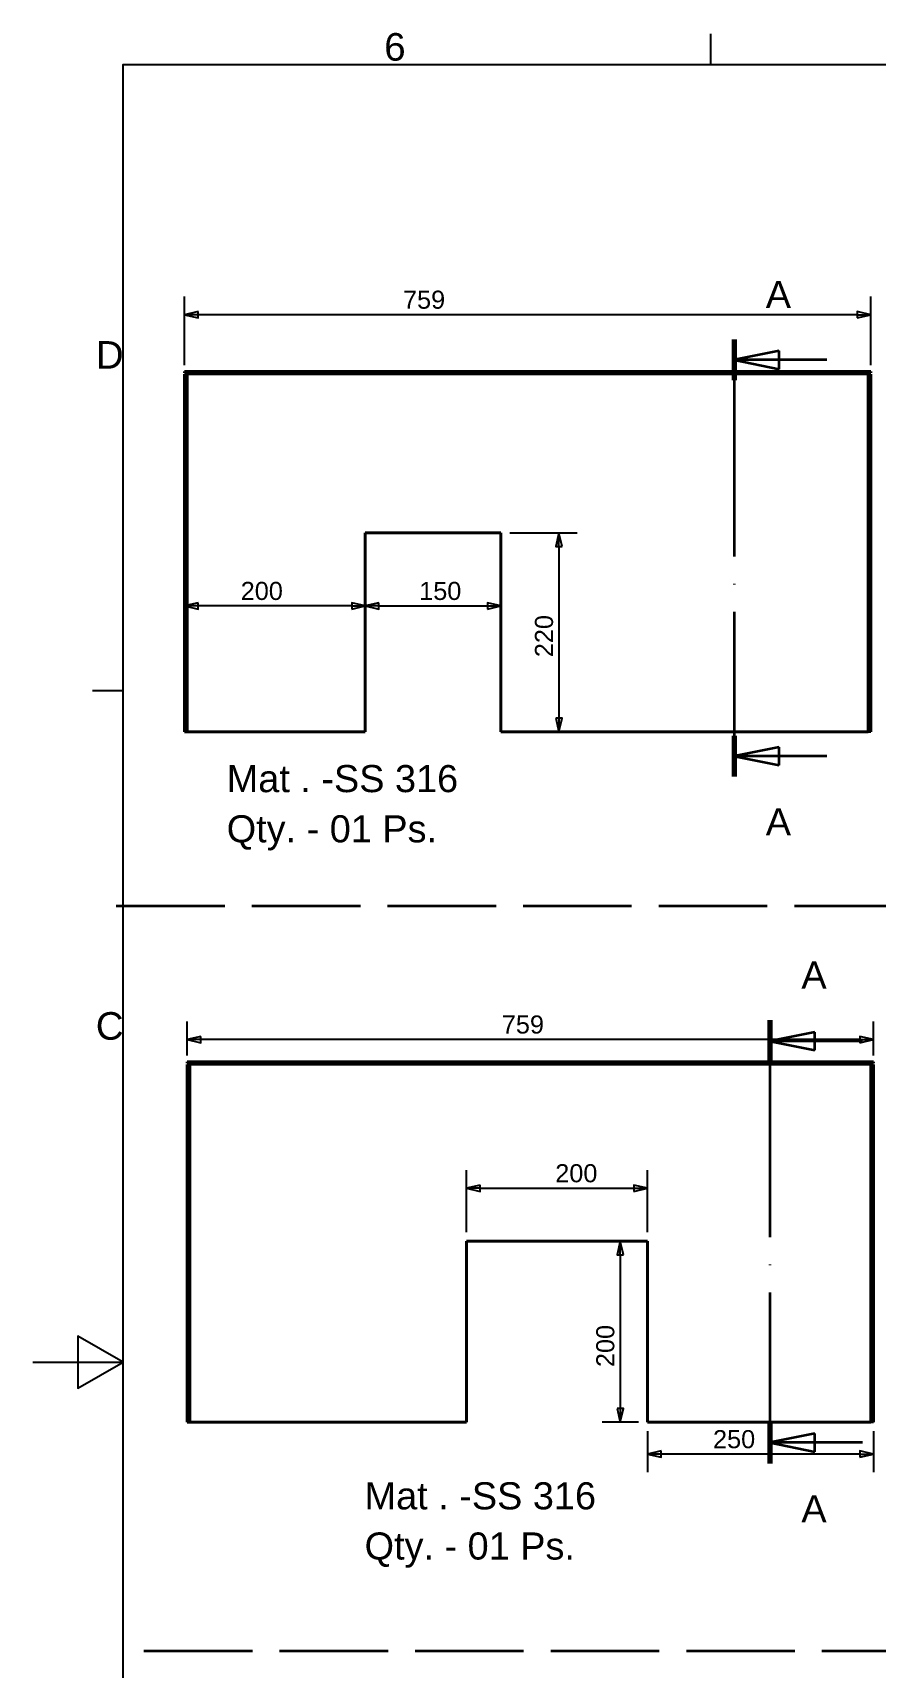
# Paper-space layout 'Washer Top Cover Detail' of a CAD drawing. Header units: millimetres. Extents: x -10 to 420, y -9 to 298.
# Drawn here: x -10 to 83.2, y 110.5 to 291.3 of the extents above; entities that cross this region are included whole.
import ezdxf

# ---------------------------------------------------------------- set-up
doc = ezdxf.new("R2010")
doc.units = ezdxf.units.MM
for name, pattern in [('ACAD_ISO02W100', [15, 12, -3]), ('ACAD_ISO04W100', [30, 24, -3, 0, -3]), ('ACAD_ISO09W100', [45, 24, -3, 6, -3, 6, -3])]:
    doc.linetypes.add(name, pattern=pattern)
for name, color, linetype, lineweight in [('2dTransBorder', 7, 'Continuous', 35), ('Dimensions', 5, 'Continuous', 25), ('Hidden Edges', 7, 'ACAD_ISO02W100', 35), ('Section View Lines', 7, 'ACAD_ISO09W100', 70), ('Sketch Lines', 7, 'Continuous', 25), ('Text', 5, 'Continuous', 25), ('Visible Edges', 7, 'Continuous', 50)]:
    doc.layers.add(name, color=color, linetype=linetype, lineweight=lineweight)
doc.layers.add('Title', color=7, linetype='Continuous')
doc.styles.add('Current-ISO', font='ARIAL.TTF')
doc.styles.add('Text Style33', font='ARIAL.TTF')
doc.styles.add('Text Style5', font='ARIAL.TTF')

# ---------------------------------------------------------------- blocks, each defined once
blk = doc.blocks.new('2dTransSection1')
at = {"color": 179}
for points in [[(77.58, 260.34), (72.58, 259.34), (77.58, 258.34), (77.58, 260.34)], [(77.58, 216.53), (72.58, 215.53), (77.58, 214.53), (77.58, 216.53)]]:
    blk.add_solid(points, dxfattribs=at)
at = {"layer": 'Section View Lines', "color": 179, "linetype": 'ACAD_ISO04W100', "lineweight": 35, "true_color": 0x262659}
for p, q in [((72.58, 261.59), (72.58, 213.27)), ((77.58, 260.34), (72.58, 259.34)), ((77.58, 258.34), (77.58, 260.34)), ((77.58, 259.34), (72.58, 259.34)), ((72.58, 259.34), (77.58, 258.34)), ((82.83, 259.34), (77.58, 259.34)), ((77.58, 216.53), (72.58, 215.53)), ((77.58, 215.53), (72.58, 215.53)), ((72.58, 215.53), (77.58, 214.53)), ((77.58, 214.53), (77.58, 216.53)), ((82.83, 215.53), (77.58, 215.53))]:
    blk.add_line(p, q, dxfattribs=at)
at = {"layer": 'Section View Lines', "color": 179, "linetype": 'ACAD_ISO04W100', "lineweight": 70, "true_color": 0x262659}
for p, q in [((72.58, 261.59), (72.58, 257.09)), ((72.58, 217.78), (72.58, 213.27))]:
    blk.add_line(p, q, dxfattribs=at)
at = {"layer": 'Section View Lines', "color": 179, "linetype": 'ACAD_ISO04W100', "lineweight": 35, "true_color": 0x262659}
for points in [[(77.58, 260.34), (72.58, 259.34), (77.58, 258.34), (77.58, 260.34)], [(77.58, 216.53), (72.58, 215.53), (77.58, 214.53), (77.58, 216.53)]]:
    blk.add_lwpolyline(points, dxfattribs=at)
at = {"layer": 'Section View Lines', "linetype": 'ACAD_ISO04W100', "lineweight": 35, "insert": (76.08, 265.09), "char_height": 3, "attachment_point": 7, "style": 'Text Style33'}
blk.add_mtext('A', dxfattribs=at)
at = {"layer": 'Section View Lines', "color": 18, "linetype": 'ACAD_ISO04W100', "lineweight": 35, "true_color": 0x020002, "insert": (76.08, 206.77), "char_height": 3, "attachment_point": 7, "style": 'Text Style33'}
blk.add_mtext('A', dxfattribs=at)
blk = doc.blocks.new('2dTransSymbol14')
at = {"color": 179}
for points in [[(13.29, 264.7), (11.79, 264.35), (13.29, 264), (13.29, 264.7)], [(86.19, 264), (87.69, 264.35), (86.19, 264.7), (86.19, 264)]]:
    blk.add_solid(points, dxfattribs=at)
at = {"layer": 'Dimensions', "color": 179, "linetype": 'Continuous', "lineweight": 25, "true_color": 0x262659}
for p, q in [((11.79, 258.76), (11.79, 266.35)), ((87.69, 258.76), (87.69, 266.35)), ((13.29, 264.7), (11.79, 264.35)), ((13.29, 264.35), (11.79, 264.35)), ((11.79, 264.35), (13.29, 264)), ((13.29, 264), (13.29, 264.7)), ((86.19, 264.35), (13.29, 264.35)), ((87.69, 264.35), (86.19, 264.7)), ((86.19, 264.7), (86.19, 264)), ((86.19, 264.35), (87.69, 264.35)), ((86.19, 264), (87.69, 264.35))]:
    blk.add_line(p, q, dxfattribs=at)
for points in [[(13.29, 264.7), (11.79, 264.35), (13.29, 264), (13.29, 264.7)], [(86.19, 264), (87.69, 264.35), (86.19, 264.7), (86.19, 264)]]:
    blk.add_lwpolyline(points, dxfattribs=at)
at = {"layer": 'Dimensions', "color": 18, "linetype": 'Continuous', "lineweight": 25, "true_color": 0x000000, "insert": (35.96, 264.98), "char_height": 2, "attachment_point": 7, "style": 'Text Style5'}
blk.add_mtext('759', dxfattribs=at)
blk = doc.blocks.new('2dTransSymbol17')
at = {"color": 179}
for points in [[(13.29, 232.49), (11.79, 232.14), (13.29, 231.79), (13.29, 232.49)], [(30.29, 231.79), (31.79, 232.14), (30.29, 232.49), (30.29, 231.79)]]:
    blk.add_solid(points, dxfattribs=at)
at = {"layer": 'Dimensions', "color": 179, "linetype": 'Continuous', "lineweight": 25, "true_color": 0x262659}
for p, q in [((13.29, 232.49), (11.79, 232.14)), ((13.29, 232.14), (11.79, 232.14)), ((11.79, 232.14), (13.29, 231.79)), ((13.29, 231.79), (13.29, 232.49)), ((30.29, 232.14), (13.29, 232.14)), ((31.79, 232.14), (30.29, 232.49)), ((30.29, 232.49), (30.29, 231.79)), ((30.29, 232.14), (31.79, 232.14)), ((30.29, 231.79), (31.79, 232.14))]:
    blk.add_line(p, q, dxfattribs=at)
for points in [[(13.29, 232.49), (11.79, 232.14), (13.29, 231.79), (13.29, 232.49)], [(30.29, 231.79), (31.79, 232.14), (30.29, 232.49), (30.29, 231.79)]]:
    blk.add_lwpolyline(points, dxfattribs=at)
at = {"layer": 'Dimensions', "linetype": 'Continuous', "lineweight": 25, "insert": (18.01, 232.77), "char_height": 2, "attachment_point": 7, "style": 'Text Style5'}
blk.add_mtext('200', dxfattribs=at)
blk = doc.blocks.new('2dTransSymbol18')
at = {"color": 179}
for points in [[(33.29, 232.49), (31.79, 232.14), (33.29, 231.79), (33.29, 232.49)], [(45.29, 231.79), (46.79, 232.14), (45.29, 232.49), (45.29, 231.79)]]:
    blk.add_solid(points, dxfattribs=at)
at = {"layer": 'Dimensions', "color": 179, "linetype": 'Continuous', "lineweight": 25, "true_color": 0x262659}
for p, q in [((31.79, 239.21), (31.79, 230.14)), ((46.79, 239.21), (46.79, 230.14)), ((33.29, 232.49), (31.79, 232.14)), ((33.29, 232.14), (31.79, 232.14)), ((31.79, 232.14), (33.29, 231.79)), ((33.29, 231.79), (33.29, 232.49)), ((33.29, 232.14), (45.29, 232.14)), ((46.79, 232.14), (45.29, 232.49)), ((45.29, 232.49), (45.29, 231.79)), ((45.29, 232.14), (46.79, 232.14)), ((45.29, 231.79), (46.79, 232.14))]:
    blk.add_line(p, q, dxfattribs=at)
for points in [[(33.29, 232.49), (31.79, 232.14), (33.29, 231.79), (33.29, 232.49)], [(45.29, 231.79), (46.79, 232.14), (45.29, 232.49), (45.29, 231.79)]]:
    blk.add_lwpolyline(points, dxfattribs=at)
at = {"layer": 'Dimensions', "color": 18, "linetype": 'Continuous', "lineweight": 25, "true_color": 0x000000, "insert": (37.75, 232.77), "char_height": 2, "attachment_point": 7, "style": 'Text Style5'}
blk.add_mtext('150', dxfattribs=at)
blk = doc.blocks.new('2dTransSymbol19')
at = {"color": 179}
for points in [[(53.56, 238.71), (53.21, 240.21), (52.86, 238.71), (53.56, 238.71)], [(52.86, 219.71), (53.21, 218.21), (53.56, 219.71), (52.86, 219.71)]]:
    blk.add_solid(points, dxfattribs=at)
at = {"layer": 'Dimensions', "color": 179, "linetype": 'Continuous', "lineweight": 25, "true_color": 0x262659}
for p, q in [((47.79, 240.21), (55.21, 240.21)), ((53.21, 240.21), (52.86, 238.71)), ((52.86, 238.71), (53.56, 238.71)), ((53.21, 238.71), (53.21, 240.21)), ((53.56, 238.71), (53.21, 240.21)), ((53.21, 238.71), (53.21, 219.71)), ((52.86, 219.71), (53.21, 218.21)), ((53.56, 219.71), (52.86, 219.71)), ((53.21, 219.71), (53.21, 218.21)), ((53.21, 218.21), (53.56, 219.71)), ((47.79, 218.21), (55.21, 218.21))]:
    blk.add_line(p, q, dxfattribs=at)
for points in [[(53.56, 238.71), (53.21, 240.21), (52.86, 238.71), (53.56, 238.71)], [(52.86, 219.71), (53.21, 218.21), (53.56, 219.71), (52.86, 219.71)]]:
    blk.add_lwpolyline(points, dxfattribs=at)
at = {"layer": 'Dimensions', "color": 18, "linetype": 'Continuous', "lineweight": 25, "true_color": 0x000000, "insert": (52.58, 226.47), "char_height": 2, "attachment_point": 7, "rotation": 90, "style": 'Text Style5'}
blk.add_mtext('220', dxfattribs=at)
blk = doc.blocks.new('2dTransSection2')
at = {"color": 179}
for points in [[(81.52, 185.01), (76.52, 184.01), (81.52, 183.01), (81.52, 185.01)], [(81.52, 140.6), (76.52, 139.6), (81.52, 138.6), (81.52, 140.6)]]:
    blk.add_solid(points, dxfattribs=at)
at = {"layer": 'Section View Lines', "color": 179, "linetype": 'ACAD_ISO04W100', "lineweight": 35, "true_color": 0x262659}
for p, q in [((76.52, 186.32), (76.52, 137.29)), ((81.52, 185.01), (76.52, 184.01)), ((81.52, 183.01), (81.52, 185.01)), ((81.52, 184.01), (76.52, 184.01)), ((76.52, 184.01), (81.52, 183.01)), ((86.78, 184.01), (81.52, 184.01)), ((81.52, 140.6), (76.52, 139.6)), ((81.52, 139.6), (76.52, 139.6)), ((76.52, 139.6), (81.52, 138.6)), ((81.52, 138.6), (81.52, 140.6)), ((86.78, 139.6), (81.52, 139.6))]:
    blk.add_line(p, q, dxfattribs=at)
at = {"layer": 'Section View Lines', "color": 179, "linetype": 'ACAD_ISO04W100', "lineweight": 70, "true_color": 0x262659}
for p, q in [((76.52, 186.32), (76.52, 181.71)), ((76.52, 141.9), (76.52, 137.29))]:
    blk.add_line(p, q, dxfattribs=at)
at = {"layer": 'Section View Lines', "color": 179, "linetype": 'ACAD_ISO04W100', "lineweight": 35, "true_color": 0x262659}
for points in [[(81.52, 185.01), (76.52, 184.01), (81.52, 183.01), (81.52, 185.01)], [(81.52, 140.6), (76.52, 139.6), (81.52, 138.6), (81.52, 140.6)]]:
    blk.add_lwpolyline(points, dxfattribs=at)
at = {"layer": 'Section View Lines', "color": 18, "linetype": 'ACAD_ISO04W100', "lineweight": 35, "true_color": 0x010000, "insert": (80.02, 189.82), "char_height": 3, "attachment_point": 7, "style": 'Text Style33'}
blk.add_mtext('A', dxfattribs=at)
at = {"layer": 'Section View Lines', "color": 18, "linetype": 'ACAD_ISO04W100', "lineweight": 35, "true_color": 0x040003, "insert": (80.02, 130.79), "char_height": 3, "attachment_point": 7, "style": 'Text Style33'}
blk.add_mtext('A', dxfattribs=at)
blk = doc.blocks.new('2dTransSymbol30')
at = {"color": 179}
for points in [[(13.6, 184.53), (12.1, 184.18), (13.6, 183.83), (13.6, 184.53)], [(86.5, 183.83), (88, 184.18), (86.5, 184.53), (86.5, 183.83)]]:
    blk.add_solid(points, dxfattribs=at)
at = {"layer": 'Dimensions', "color": 179, "linetype": 'Continuous', "lineweight": 25, "true_color": 0x262659}
for p, q in [((12.1, 182.43), (12.1, 186.18)), ((13.6, 184.53), (12.1, 184.18)), ((13.6, 183.83), (13.6, 184.53)), ((88, 184.18), (86.5, 184.53)), ((86.5, 184.53), (86.5, 183.83)), ((88, 182.43), (88, 186.18)), ((13.6, 184.18), (12.1, 184.18)), ((12.1, 184.18), (13.6, 183.83)), ((86.5, 184.18), (13.6, 184.18)), ((86.5, 184.18), (88, 184.18)), ((86.5, 183.83), (88, 184.18))]:
    blk.add_line(p, q, dxfattribs=at)
for points in [[(13.6, 184.53), (12.1, 184.18), (13.6, 183.83), (13.6, 184.53)], [(86.5, 183.83), (88, 184.18), (86.5, 184.53), (86.5, 183.83)]]:
    blk.add_lwpolyline(points, dxfattribs=at)
at = {"layer": 'Dimensions', "color": 178, "linetype": 'Continuous', "lineweight": 25, "true_color": 0x000001, "insert": (46.89, 184.82), "char_height": 2, "attachment_point": 7, "style": 'Text Style5'}
blk.add_mtext('759', dxfattribs=at)
blk = doc.blocks.new('2dTransSymbol33')
at = {"color": 179}
for points in [[(64.5, 138.68), (63, 138.33), (64.5, 137.98), (64.5, 138.68)], [(86.5, 137.98), (88, 138.33), (86.5, 138.68), (86.5, 137.98)]]:
    blk.add_solid(points, dxfattribs=at)
at = {"layer": 'Dimensions', "color": 179, "linetype": 'Continuous', "lineweight": 25, "true_color": 0x262659}
for p, q in [((63, 140.88), (63, 136.33)), ((88, 140.88), (88, 136.33)), ((64.5, 138.68), (63, 138.33)), ((64.5, 138.33), (63, 138.33)), ((63, 138.33), (64.5, 137.98)), ((64.5, 137.98), (64.5, 138.68)), ((86.5, 138.33), (64.5, 138.33)), ((88, 138.33), (86.5, 138.68)), ((86.5, 138.68), (86.5, 137.98)), ((86.5, 138.33), (88, 138.33)), ((86.5, 137.98), (88, 138.33))]:
    blk.add_line(p, q, dxfattribs=at)
for points in [[(64.5, 138.68), (63, 138.33), (64.5, 137.98), (64.5, 138.68)], [(86.5, 137.98), (88, 138.33), (86.5, 138.68), (86.5, 137.98)]]:
    blk.add_lwpolyline(points, dxfattribs=at)
at = {"layer": 'Dimensions', "linetype": 'Continuous', "lineweight": 25, "insert": (70.25, 138.96), "char_height": 2, "attachment_point": 7, "style": 'Text Style5'}
blk.add_mtext('250', dxfattribs=at)
blk = doc.blocks.new('2dTransSymbol34')
at = {"color": 179}
for points in [[(60.34, 160.38), (59.99, 161.88), (59.64, 160.38), (60.34, 160.38)], [(59.64, 143.38), (59.99, 141.88), (60.34, 143.38), (59.64, 143.38)]]:
    blk.add_solid(points, dxfattribs=at)
at = {"layer": 'Dimensions', "color": 179, "linetype": 'Continuous', "lineweight": 25, "true_color": 0x262659}
for p, q in [((62, 161.88), (57.99, 161.88)), ((59.99, 161.88), (59.64, 160.38)), ((59.99, 160.38), (59.99, 161.88)), ((60.34, 160.38), (59.99, 161.88)), ((59.64, 160.38), (60.34, 160.38)), ((59.99, 160.38), (59.99, 143.38)), ((59.64, 143.38), (59.99, 141.88)), ((60.34, 143.38), (59.64, 143.38)), ((59.99, 143.38), (59.99, 141.88)), ((59.99, 141.88), (60.34, 143.38)), ((62, 141.88), (57.99, 141.88))]:
    blk.add_line(p, q, dxfattribs=at)
for points in [[(60.34, 160.38), (59.99, 161.88), (59.64, 160.38), (60.34, 160.38)], [(59.64, 143.38), (59.99, 141.88), (60.34, 143.38), (59.64, 143.38)]]:
    blk.add_lwpolyline(points, dxfattribs=at)
at = {"layer": 'Dimensions', "linetype": 'Continuous', "lineweight": 25, "insert": (59.36, 147.96), "char_height": 2, "attachment_point": 7, "rotation": 90, "style": 'Text Style5'}
blk.add_mtext('200', dxfattribs=at)
blk = doc.blocks.new('2dTransSymbol35')
at = {"color": 179}
for points in [[(44.5, 168.09), (43, 167.74), (44.5, 167.39), (44.5, 168.09)], [(61.5, 167.39), (63, 167.74), (61.5, 168.09), (61.5, 167.39)]]:
    blk.add_solid(points, dxfattribs=at)
at = {"layer": 'Dimensions', "color": 179, "linetype": 'Continuous', "lineweight": 25, "true_color": 0x262659}
for p, q in [((43, 162.88), (43, 169.74)), ((63, 162.88), (63, 169.74)), ((44.5, 168.09), (43, 167.74)), ((44.5, 167.74), (43, 167.74)), ((43, 167.74), (44.5, 167.39)), ((44.5, 167.39), (44.5, 168.09)), ((44.5, 167.74), (61.5, 167.74)), ((63, 167.74), (61.5, 168.09)), ((61.5, 168.09), (61.5, 167.39)), ((61.5, 167.74), (63, 167.74)), ((61.5, 167.39), (63, 167.74))]:
    blk.add_line(p, q, dxfattribs=at)
for points in [[(44.5, 168.09), (43, 167.74), (44.5, 167.39), (44.5, 168.09)], [(61.5, 167.39), (63, 167.74), (61.5, 168.09), (61.5, 167.39)]]:
    blk.add_lwpolyline(points, dxfattribs=at)
at = {"layer": 'Dimensions', "color": 178, "linetype": 'Continuous', "lineweight": 25, "true_color": 0x000001, "insert": (52.8, 168.37), "char_height": 2, "attachment_point": 7, "line_spacing_factor": 0.35, "style": 'Text Style5'}
blk.add_mtext('200', dxfattribs=at)
blk = doc.blocks.new('Default Border')
at = {"layer": '2dTransBorder', "color": 179, "linetype": 'Continuous', "lineweight": 25, "true_color": 0x262659}
for points in [[(70, 292), (70, 295.4)], [(5, 5), (5, 292), (415, 292), (415, 5), (5, 5)], [(5, 222.75), (1.6, 222.75)], [(-5, 148.5), (5, 148.5), (0, 151.39), (0, 145.61), (5, 148.5)]]:
    blk.add_lwpolyline(points, dxfattribs=at)
at = {"layer": '2dTransBorder', "color": 179, "lineweight": 211, "char_height": 3.05, "attachment_point": 7, "style": 'Current-ISO'}
for s, insert in [('6', (33.88, 292.4)), ('D', (1.98, 258.38)), ('C', (1.98, 184.12))]:
    blk.add_mtext(s, dxfattribs=dict(at, insert=insert))
blk = doc.blocks.new('Title')
at = {"layer": '2dTransBorder'}
blk.add_blockref('Default Border', (-5, -5), dxfattribs=at)

psp = doc.layouts.new('Washer Top Cover Detail')

# ---------------------------------------------------------------- linework, layer by layer
at = {"layer": 'Hidden Edges', "color": 179, "linetype": 'ACAD_ISO02W100', "lineweight": 18, "true_color": 0x262659}
for p, q in [((6.93, 253.48), (6.93, 213.93)), ((6.93, 253.48), (6.93, 213.93)), ((7.08, 213.93), (7.08, 253.48)), ((7.08, 253.48), (82.38, 253.48)), ((7.24, 177.15), (7.24, 137.6)), ((7.24, 177.15), (7.24, 137.6)), ((7.39, 137.6), (7.39, 177.15)), ((7.39, 177.15), (82.69, 177.15))]:
    psp.add_line(p, q, dxfattribs=at)
at = {"layer": 'Sketch Lines', "linetype": 'ACAD_ISO02W100', "lineweight": 35}
for p, q in [((-0.76, 194.68), (212.8, 194.68)), ((2.29, 112.31), (409.57, 112.31))]:
    psp.add_line(p, q, dxfattribs=at)
at = {"layer": 'Visible Edges', "color": 179, "linetype": 'Continuous', "lineweight": 35, "true_color": 0x262659}
for p, q in [((6.78, 253.63), (6.78, 253.78)), ((6.78, 253.78), (7.08, 253.78)), ((6.78, 253.78), (6.78, 253.63)), ((82.68, 253.78), (6.78, 253.78)), ((7.08, 253.63), (6.78, 253.63)), ((82.68, 253.63), (6.78, 253.63)), ((6.78, 213.93), (6.78, 253.48)), ((6.78, 253.48), (7.08, 253.48)), ((6.78, 253.48), (6.78, 213.93)), ((6.78, 253.48), (6.93, 253.48)), ((6.93, 253.48), (7.08, 253.48)), ((7.08, 253.63), (7.08, 253.78)), ((7.08, 253.48), (7.08, 253.78)), ((7.08, 253.78), (82.38, 253.78)), ((7.08, 253.63), (7.08, 253.48)), ((82.38, 253.63), (7.08, 253.63)), ((7.08, 253.48), (7.08, 213.93)), ((82.38, 253.48), (7.08, 253.48)), ((82.38, 253.78), (82.38, 253.48)), ((82.38, 253.63), (82.38, 253.78)), ((82.38, 253.78), (82.68, 253.78)), ((82.38, 253.48), (82.38, 253.63)), ((82.68, 253.63), (82.38, 253.63)), ((82.38, 253.48), (82.38, 213.93)), ((82.68, 253.48), (82.38, 253.48)), ((82.38, 213.93), (82.38, 253.48)), ((82.53, 253.48), (82.38, 253.48)), ((82.68, 253.48), (82.53, 253.48)), ((82.53, 213.93), (82.53, 253.48)), ((82.53, 213.93), (82.53, 253.48)), ((82.68, 253.78), (82.68, 253.63)), ((82.68, 253.78), (82.68, 253.63)), ((82.68, 213.93), (82.68, 253.48)), ((82.68, 253.48), (82.68, 213.93)), ((41.78, 235.93), (26.78, 235.93)), ((26.78, 235.93), (26.78, 213.93)), ((26.78, 235.93), (41.78, 235.93)), ((26.78, 213.93), (26.78, 235.93)), ((41.78, 213.93), (41.78, 235.93)), ((41.78, 235.93), (41.78, 213.93)), ((6.78, 213.93), (7.08, 213.93)), ((6.78, 213.93), (6.93, 213.93)), ((6.93, 213.93), (7.08, 213.93)), ((7.08, 213.93), (26.78, 213.93)), ((26.78, 213.93), (7.08, 213.93)), ((41.78, 213.93), (82.38, 213.93)), ((82.38, 213.93), (41.78, 213.93)), ((82.68, 213.93), (82.38, 213.93)), ((82.53, 213.93), (82.38, 213.93)), ((82.68, 213.93), (82.53, 213.93)), ((7.09, 177.3), (7.09, 177.45)), ((7.09, 177.45), (7.39, 177.45)), ((7.09, 177.45), (7.09, 177.3)), ((82.99, 177.45), (7.09, 177.45)), ((7.39, 177.3), (7.09, 177.3)), ((82.99, 177.3), (7.09, 177.3)), ((7.39, 177.3), (7.39, 177.45)), ((7.39, 177.15), (7.39, 177.45)), ((7.39, 177.45), (82.69, 177.45)), ((7.39, 177.3), (7.39, 177.15)), ((82.69, 177.3), (7.39, 177.3)), ((82.69, 177.45), (82.69, 177.15)), ((82.69, 177.3), (82.69, 177.45)), ((82.69, 177.45), (82.99, 177.45)), ((82.69, 177.15), (82.69, 177.3)), ((82.99, 177.3), (82.69, 177.3)), ((82.99, 177.45), (82.99, 177.3)), ((82.99, 177.45), (82.99, 177.3)), ((7.09, 137.6), (7.09, 177.15)), ((7.09, 177.15), (7.39, 177.15)), ((7.09, 177.15), (7.09, 137.6)), ((7.09, 177.15), (7.24, 177.15)), ((7.24, 177.15), (7.39, 177.15)), ((7.39, 177.15), (7.39, 137.6)), ((82.69, 177.15), (7.39, 177.15)), ((82.69, 177.15), (82.69, 137.6)), ((82.99, 177.15), (82.69, 177.15)), ((82.69, 137.6), (82.69, 177.15)), ((82.84, 177.15), (82.69, 177.15)), ((82.99, 177.15), (82.84, 177.15)), ((82.84, 137.6), (82.84, 177.15)), ((82.84, 137.6), (82.84, 177.15)), ((82.99, 137.6), (82.99, 177.15)), ((82.99, 177.15), (82.99, 137.6)), ((57.99, 157.6), (37.99, 157.6)), ((37.99, 157.6), (37.99, 137.6)), ((37.99, 157.6), (57.99, 157.6)), ((37.99, 137.6), (37.99, 157.6)), ((57.99, 137.6), (57.99, 157.6)), ((57.99, 157.6), (57.99, 137.6)), ((7.09, 137.6), (7.39, 137.6)), ((7.09, 137.6), (7.24, 137.6)), ((7.24, 137.6), (7.39, 137.6)), ((7.39, 137.6), (37.99, 137.6)), ((37.99, 137.6), (7.39, 137.6)), ((57.99, 137.6), (82.69, 137.6)), ((82.69, 137.6), (57.99, 137.6)), ((82.99, 137.6), (82.69, 137.6)), ((82.84, 137.6), (82.69, 137.6)), ((82.99, 137.6), (82.84, 137.6))]:
    psp.add_line(p, q, dxfattribs=at)

# ---------------------------------------------------------------- block references
at = {"layer": 'Dimensions'}
for name in ['2dTransSymbol14', '2dTransSymbol19', '2dTransSymbol18', '2dTransSymbol17', '2dTransSymbol30', '2dTransSymbol35', '2dTransSymbol34', '2dTransSymbol33']:
    psp.add_blockref(name, (-5.01, -4.28), dxfattribs=at)
at = {"layer": 'Section View Lines'}
for name in ['2dTransSection1', '2dTransSection2']:
    psp.add_blockref(name, (-5.01, -4.28), dxfattribs=at)
at = {"layer": 'Title'}
psp.add_blockref('Title', (-0.01, 0.72), dxfattribs=at)

# ---------------------------------------------------------------- texts
at = {"layer": 'Text', "color": 179, "linetype": 'Continuous', "lineweight": 5, "true_color": 0x262659, "char_height": 2.9972, "width": 53.4234, "attachment_point": 1, "line_spacing_factor": 1.111143, "style": 'Current-ISO'}
for insert in [(11.45, 210.26), (26.7, 130.94)]:
    psp.add_mtext('\\W1.00;\\H2.9972;\\lMat . -SS 316\\PQty. - 01 Ps.', dxfattribs=dict(at, insert=insert))

doc.saveas('drawing.dxf')
